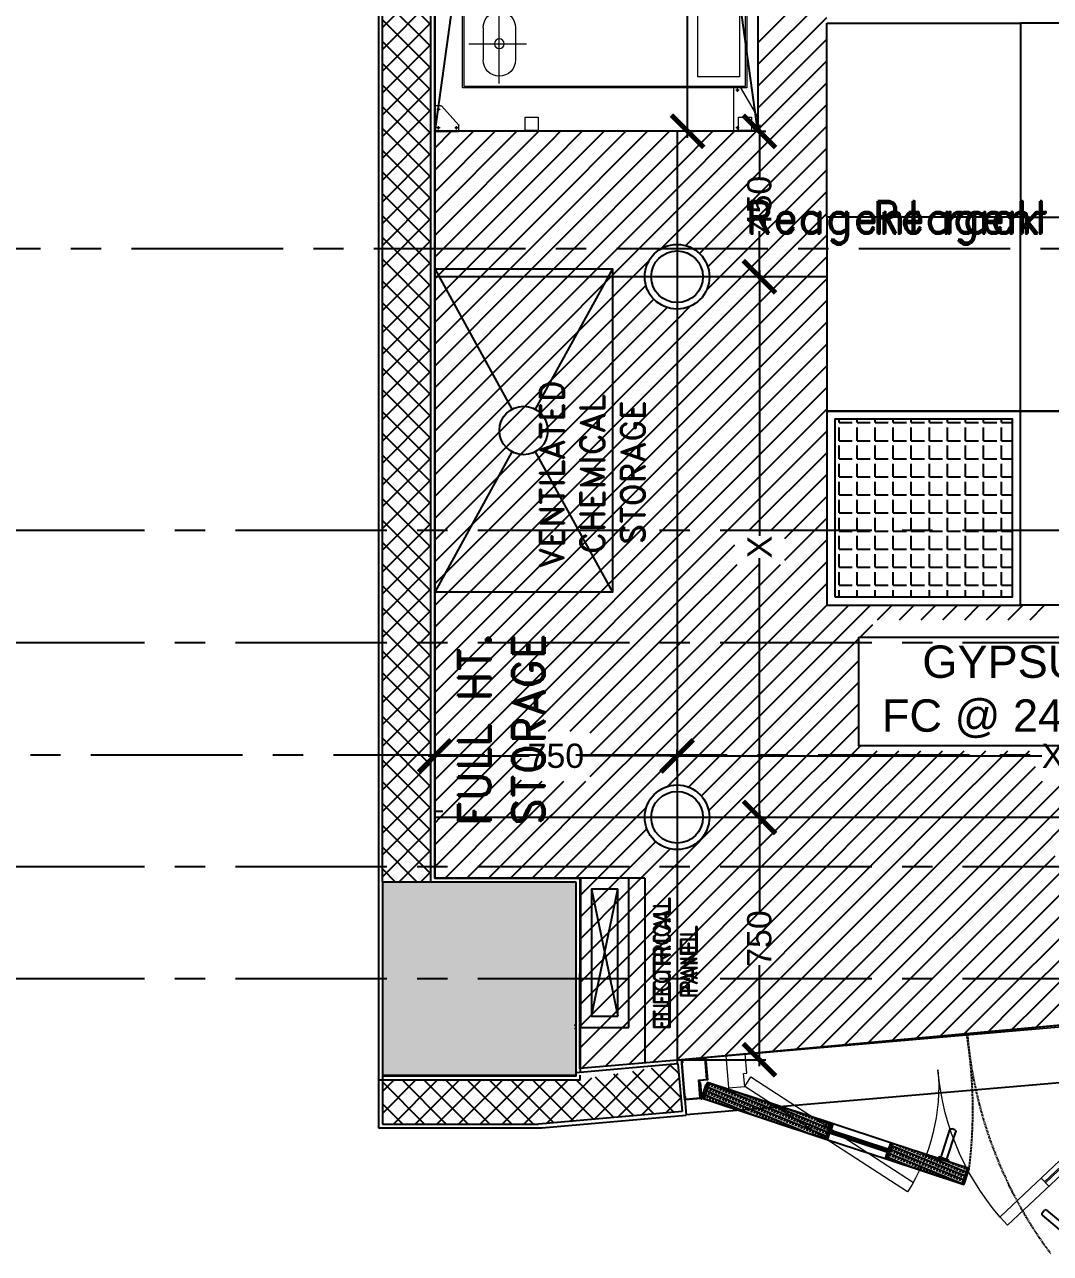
# Model space of a CAD drawing. Header units: millimetres. Extents: x -661525 to 498941, y 282148 to 1359693.
# Drawn here: x -349733 to -346559, y 441182 to 444983 of the extents above; entities that cross this region are included whole.
import ezdxf

# ---------------------------------------------------------------- set-up
doc = ezdxf.new("R2010")
doc.units = ezdxf.units.MM
doc.header["$LTSCALE"] = 2.5
doc.header["$PDMODE"] = 35
doc.header["$PDSIZE"] = 15
for name, pattern in [('CENTER', [2, 1.25, -0.25, 0.25, -0.25]), ('DASHED', [0.75, 0.5, -0.25]), ('HIDDEN', [0.375, 0.25, -0.125])]:
    doc.linetypes.add(name, pattern=pattern)
doc.layers.get('0').update_dxf_attribs({"linetype": 'CONTINUOUS'})
doc.layers.get('DEFPOINTS').update_dxf_attribs({"linetype": 'CONTINUOUS'})
for name, color, linetype in [('00', 5, 'CONTINUOUS'), ('A-ANNO-GRID', 5, 'CENTER'), ('A-ANNO-TEXT', 7, 'CONTINUOUS'), ('A-COLS', 7, 'CONTINUOUS'), ('A-COLS-PATT', 252, 'CONTINUOUS'), ('A-DOOR-JAMB', 8, 'CONTINUOUS'), ('A-ELEV', 8, 'CONTINUOUS'), ('A-ELEV-MEDM', 34, 'CONTINUOUS'), ('A-ELEV-THIN', 8, 'CONTINUOUS'), ('A-WALL-2', 8, 'CONTINUOUS'), ('A-WALL-PATT-150', 8, 'CONTINUOUS'), ('A-WALL-PLAS', 8, 'CONTINUOUS'), ('CEILING', 11, 'CONTINUOUS'), ('E-Panel', 5, 'CONTINUOUS'), ('I-ANNO-PATT-2.5', 5, 'CONTINUOUS'), ('I-FURN', 14, 'CONTINUOUS'), ('I-GLAZ', 9, 'CONTINUOUS')]:
    doc.layers.add(name, color=color, linetype=linetype)
for name, color, linetype, lineweight in [('DIM', 47, 'CONTINUOUS', 18), ('DOORS', 10, 'CONTINUOUS', 9), ('lab furniture', 34, 'CONTINUOUS', 18)]:
    doc.layers.add(name, color=color, linetype=linetype, lineweight=lineweight)
doc.styles.add('ARIAL', font='arial.ttf')
doc.styles.add('COMPLEX', font='complex.shx', dxfattribs={"width": 0.8})
doc.styles.add('ROMAND', font='ROMAND')
doc.dimstyles.new('TICK100', dxfattribs={"dimtxt": 250, "dimasz": 200, "dimexe": 150, "dimexo": 10, "dimgap": 50, "dimtad": 0, "dimdec": 0, "dimrnd": 5, "dimzin": 1, "dimdsep": 46, "dimtxsty": 'COMPLEX', "dimblk1": 'ARCHTICK', "dimblk2": 'ARCHTICK', "dimsah": 1, "dimcen": 0.09375, "dimdle": 150, "dimclrd": 11, "dimclre": 11, "dimclrt": 7, "dimadec": 0, "dimazin": 0, "dimtfac": 1, "dimtdec": 0, "dimtofl": 0, "dimtmove": 0, "dimatfit": 3, "dimldrblk": 'OPEN90', "dimfxl": 1, "dimtolj": 1, "dimtzin": 1, "dimarcsym": 0})

# ---------------------------------------------------------------- blocks, each defined once
blk = doc.blocks.new('LIGHTS')
at = {"layer": 'CEILING', "transparency": 33554687}
h = blk.add_hatch(dxfattribs=at)
h.set_pattern_fill('ANGLE', color=40, scale=8)
h.set_pattern_definition([(0, (-357159.19, 594292.36), (0, 55.88), [40.64, -15.24]), (90, (-357159.19, 594292.36), (-55.88, 3e-15), [40.64, -15.24])])
h.paths.add_polyline_path([(-357709.2, 594292.4), (-357159.2, 594292.4), (-357159.2, 594842.4), (-357709.2, 594842.4)])
at = {"layer": 'CEILING', "color": 40}
for points in [[(-357734.2, 594267.4), (-357134.2, 594267.4), (-357134.2, 594867.4), (-357734.2, 594867.4)], [(-357709.2, 594292.4), (-357159.2, 594292.4), (-357159.2, 594842.4), (-357709.2, 594842.4)]]:
    blk.add_lwpolyline(points, close=True, dxfattribs=at)
blk = doc.blocks.new('_ARCHTICK')
at = {"color": 0, "linetype": 'ByBlock', "const_width": 0.15}
blk.add_lwpolyline([(-0.5, -0.5), (0.5, 0.5)], dxfattribs=at)
blk = doc.blocks.new('*D176')
at = {"layer": 'CEILING', "color": 8, "lineweight": -2, "transparency": 16777216}
for p, q in [((-347681, 451872.9), (-347681, 448364.3)), ((-347713.6, 451852.9), (-347661, 451852.9)), ((-347681, 444632.9), (-347681, 448141.5)), ((-347681, 444652.9), (-347661, 444652.9))]:
    blk.add_line(p, q, dxfattribs=at)
at = {"layer": 'DEFPOINTS', "color": 0, "transparency": 16777216}
for p in [(-347713.6, 451852.9), (-347681, 444652.9), (-347681, 444652.9)]:
    blk.add_point(p, dxfattribs=at)
at = {"layer": 'CEILING', "color": 8, "lineweight": -2, "transparency": 16777216, "xscale": 100, "yscale": 100, "zscale": 100}
for p, rotation in [((-347681, 451852.9), 90), ((-347681, 444652.9), 270)]:
    blk.add_blockref('_ARCHTICK', p, dxfattribs=dict(at, rotation=rotation))
at = {"layer": 'CEILING', "color": 1, "transparency": 16777216, "insert": (-347681, 448252.9), "char_height": 75, "attachment_point": 5, "rotation": 90, "style": 'ARIAL'}
blk.add_mtext('\\A1;7200', dxfattribs=at)
blk = doc.blocks.new('*D185')
at = {"layer": 'CEILING', "color": 8, "lineweight": -2, "transparency": 16777216}
for p, q in [((-347459, 442550.9), (-347459, 442238.2)), ((-347545.6, 442530.9), (-347439, 442530.9)), ((-347459, 441760.9), (-347459, 442073.6)), ((-347713.6, 441780.9), (-347439, 441780.9))]:
    blk.add_line(p, q, dxfattribs=at)
at = {"layer": 'DEFPOINTS', "color": 0, "transparency": 16777216}
for p in [(-347545.6, 442530.9), (-347459, 442530.9), (-347713.6, 441780.9)]:
    blk.add_point(p, dxfattribs=at)
at = {"layer": 'CEILING', "color": 8, "lineweight": -2, "transparency": 16777216, "xscale": 100, "yscale": 100, "zscale": 100}
for p, rotation in [((-347459, 442530.9), 90), ((-347459, 441780.9), 270)]:
    blk.add_blockref('_ARCHTICK', p, dxfattribs=dict(at, rotation=rotation))
at = {"layer": 'CEILING', "color": 1, "transparency": 16777216, "insert": (-347459, 442155.9), "char_height": 75, "attachment_point": 5, "rotation": 90, "style": 'ARIAL'}
blk.add_mtext('\\A1;750', dxfattribs=at)
blk = doc.blocks.new('*D311')
at = {"layer": 'CEILING', "color": 8, "lineweight": -2, "transparency": 16777216}
for p, q in [((-347459, 444222.9), (-347459, 443401.2)), ((-347459, 444202.9), (-347439, 444202.9)), ((-347459, 442510.9), (-347459, 443332.5)), ((-347545.6, 442530.9), (-347439, 442530.9))]:
    blk.add_line(p, q, dxfattribs=at)
at = {"layer": 'DEFPOINTS', "color": 0, "transparency": 16777216}
for p in [(-347459, 444202.9), (-347459, 444202.9), (-347545.6, 442530.9)]:
    blk.add_point(p, dxfattribs=at)
at = {"layer": 'CEILING', "color": 8, "lineweight": -2, "transparency": 16777216, "xscale": 100, "yscale": 100, "zscale": 100}
for p, rotation in [((-347459, 444202.9), 90), ((-347459, 442530.9), 270)]:
    blk.add_blockref('_ARCHTICK', p, dxfattribs=dict(at, rotation=rotation))
at = {"layer": 'CEILING', "color": 1, "transparency": 16777216, "insert": (-347459, 443366.9), "char_height": 75, "attachment_point": 5, "rotation": 90, "style": 'ARIAL'}
blk.add_mtext('\\A1;X', dxfattribs=at)
blk = doc.blocks.new('*D186')
at = {"layer": 'CEILING', "color": 8, "lineweight": -2, "transparency": 16777216}
for p, q in [((-347459, 444672.9), (-347459, 444512)), ((-347463.6, 444652.9), (-347439, 444652.9)), ((-347459, 444182.9), (-347459, 444343.8)), ((-347459, 444202.9), (-347479, 444202.9))]:
    blk.add_line(p, q, dxfattribs=at)
at = {"layer": 'DEFPOINTS', "color": 0, "transparency": 16777216}
for p in [(-347463.6, 444652.9), (-347459, 444652.9), (-347459, 444202.9)]:
    blk.add_point(p, dxfattribs=at)
at = {"layer": 'CEILING', "color": 8, "lineweight": -2, "transparency": 16777216, "xscale": 100, "yscale": 100, "zscale": 100}
for p, rotation in [((-347459, 444652.9), 90), ((-347459, 444202.9), 270)]:
    blk.add_blockref('_ARCHTICK', p, dxfattribs=dict(at, rotation=rotation))
at = {"layer": 'CEILING', "color": 1, "transparency": 16777216, "insert": (-347459, 444427.9), "char_height": 75, "attachment_point": 5, "rotation": 90, "style": 'ARIAL'}
blk.add_mtext('\\A1;450', dxfattribs=at)
blk = doc.blocks.new('*D312')
at = {"layer": 'CEILING', "color": 8, "lineweight": -2, "transparency": 16777216}
for p, q in [((-348463.6, 442673.3), (-348463.6, 442740.7)), ((-347713.6, 442673.3), (-347713.6, 442740.7)), ((-348483.6, 442720.7), (-348171, 442720.7)), ((-347693.6, 442720.7), (-348006.3, 442720.7))]:
    blk.add_line(p, q, dxfattribs=at)
at = {"layer": 'DEFPOINTS', "color": 0, "transparency": 16777216}
for p in [(-347713.6, 442720.7), (-348463.6, 442673.3), (-347713.6, 442673.3)]:
    blk.add_point(p, dxfattribs=at)
at = {"layer": 'CEILING', "color": 8, "lineweight": -2, "transparency": 16777216, "xscale": 100, "yscale": 100, "zscale": 100, "rotation": 180}
blk.add_blockref('_ARCHTICK', (-348463.6, 442720.7), dxfattribs=at)
at = {"layer": 'CEILING', "color": 8, "lineweight": -2, "transparency": 16777216, "xscale": 100, "yscale": 100, "zscale": 100}
blk.add_blockref('_ARCHTICK', (-347713.6, 442720.7), dxfattribs=at)
at = {"layer": 'CEILING', "color": 1, "transparency": 16777216, "insert": (-348088.6, 442720.7), "char_height": 75, "attachment_point": 5, "style": 'ARIAL'}
blk.add_mtext('\\A1;750', dxfattribs=at)
blk = doc.blocks.new('*D313')
at = {"layer": 'CEILING', "color": 8, "lineweight": -2, "transparency": 16777216}
for p, q in [((-347713.6, 442673.3), (-347713.6, 442740.7)), ((-345387.6, 442720.7), (-345387.6, 442740.7)), ((-347733.6, 442720.7), (-346585, 442720.7)), ((-345367.6, 442720.7), (-346516.3, 442720.7))]:
    blk.add_line(p, q, dxfattribs=at)
at = {"layer": 'DEFPOINTS', "color": 0, "transparency": 16777216}
for p in [(-345387.6, 442720.7), (-345387.6, 442720.7), (-347713.6, 442673.3)]:
    blk.add_point(p, dxfattribs=at)
at = {"layer": 'CEILING', "color": 8, "lineweight": -2, "transparency": 16777216, "xscale": 100, "yscale": 100, "zscale": 100, "rotation": 180}
blk.add_blockref('_ARCHTICK', (-347713.6, 442720.7), dxfattribs=at)
at = {"layer": 'CEILING', "color": 8, "lineweight": -2, "transparency": 16777216, "xscale": 100, "yscale": 100, "zscale": 100}
blk.add_blockref('_ARCHTICK', (-345387.6, 442720.7), dxfattribs=at)
at = {"layer": 'CEILING', "color": 1, "transparency": 16777216, "insert": (-346550.6, 442720.7), "char_height": 75, "attachment_point": 5, "style": 'ARIAL'}
blk.add_mtext('\\A1;X', dxfattribs=at)
blk = doc.blocks.new('1800')
at = {"layer": 'lab furniture', "color": 8, "ltscale": 20}
for p, q in [((38363624.5, 110655.2), (38363584.5, 110655.2)), ((38363624.5, 110655.2), (38363584.5, 110655.2)), ((38363584.5, 110615.2), (38363584.5, 110655.2)), ((38363624.5, 110615.2), (38363624.5, 110655.2)), ((38365934.5, 110655.2), (38365974.5, 110655.2)), ((38365934.5, 110615.2), (38365934.5, 110655.2)), ((38365974.5, 110615.2), (38365974.5, 110655.2)), ((38363584.5, 110615.2), (38363624.5, 110615.2)), ((38365974.5, 110615.2), (38365934.5, 110615.2)), ((38363624.5, 109995.2), (38363584.5, 109995.2)), ((38363584.5, 109955.2), (38363584.5, 109995.2)), ((38363624.5, 109955.2), (38363624.5, 109995.2)), ((38365934.5, 109995.2), (38365974.5, 109995.2)), ((38365934.5, 109955.2), (38365934.5, 109995.2)), ((38365974.5, 109955.2), (38365974.5, 109995.2)), ((38363584.5, 109955.2), (38363624.5, 109955.2)), ((38365974.5, 109955.2), (38365934.5, 109955.2))]:
    blk.add_line(p, q, dxfattribs=at)
at = {"layer": 'lab furniture', "color": 8}
for p, q in [((38363586.4, 110663.2), (38363596.5, 110663.2)), ((38363591.5, 110668.3), (38363591.5, 110658.1)), ((38365972.5, 110663.2), (38365962.4, 110663.2)), ((38365967.5, 110668.3), (38365967.5, 110658.1)), ((38363591.5, 110617.3), (38363591.5, 110607.1)), ((38363707.5, 110617.3), (38363707.5, 110607.1)), ((38365967.5, 110617.3), (38365967.5, 110607.1)), ((38363586.4, 110612.2), (38363596.5, 110612.2)), ((38363702.4, 110612.2), (38363712.5, 110612.2)), ((38365972.5, 110612.2), (38365962.4, 110612.2)), ((38363579.5, 110125.2), (38363579.5, 109675.2)), ((38364497, 109765.3), (38364497, 110065.2)), ((38364497, 110065.2), (38365062, 110065.2)), ((38365062, 109765.3), (38365062, 110065.2)), ((38363579.5, 109677.5), (38363579.5, 109748.2)), ((38363591.1, 109747.4), (38363591.1, 109737.2)), ((38365062, 109765.3), (38364497, 109765.3)), ((38365967.9, 109747.4), (38365967.9, 109737.2)), ((38365979.5, 109677.5), (38365979.5, 109748.2)), ((38365979.5, 109677.5), (38365979.5, 109748.2)), ((38363586.1, 109742.3), (38363596.2, 109742.3)), ((38365972.9, 109742.3), (38365962.7, 109742.3)), ((38363657.2, 109675.2), (38363581.7, 109675.2)), ((38363586.1, 109686.8), (38363596.2, 109686.8)), ((38363591.1, 109691.9), (38363591.1, 109681.7)), ((38363642.9, 109686.8), (38363653, 109686.8)), ((38363647.9, 109691.9), (38363647.9, 109681.7)), ((38365901.7, 109675.2), (38365977.2, 109675.2)), ((38365916.1, 109686.8), (38365905.9, 109686.8)), ((38365911, 109691.9), (38365911, 109681.7)), ((38365972.9, 109686.8), (38365962.7, 109686.8)), ((38365967.9, 109691.9), (38365967.9, 109681.7))]:
    blk.add_line(p, q, dxfattribs=at)
at = {"layer": 'lab furniture', "color": 8, "ltscale": 40}
for p, q in [((38363625.4, 110674.7), (38363717.5, 110621.4)), ((38363719.5, 110617.9), (38363719.5, 110604.2)), ((38363715.5, 110600.2), (38363583.5, 110600.2)), ((38363581.7, 109750.4), (38363598.5, 109750.4)), ((38363599.9, 109749.9), (38363658.8, 109695.9)), ((38365959, 109749.9), (38365900.1, 109695.9)), ((38365977.2, 109750.4), (38365960.5, 109750.4)), ((38363659.5, 109694.3), (38363659.5, 109677.5)), ((38365899.5, 109694.3), (38365899.5, 109677.5))]:
    blk.add_line(p, q, dxfattribs=at)
at = {"layer": 'lab furniture', "color": 8, "ltscale": 300}
for p, q in [((38365933.5, 110674.7), (38365841.5, 110621.4)), ((38365844.5, 110641.2), (38363714.5, 110641.2)), ((38363714.5, 110641.2), (38363714.5, 109761.2)), ((38365839.5, 110636.2), (38363719.5, 110636.2)), ((38363719.5, 110636.2), (38363719.5, 109766.2)), ((38365803.9, 110618.7), (38363748.9, 110618.7)), ((38365803.9, 110618.7), (38365803.9, 110488.7)), ((38365839.5, 110636.2), (38365839.5, 109766.2)), ((38365839.5, 110617.9), (38365839.5, 110604.2)), ((38365844.5, 110641.2), (38365844.5, 109761.2)), ((38365851.5, 110617.3), (38365851.5, 110607.1)), ((38365843.5, 110600.2), (38365975.5, 110600.2)), ((38365856.5, 110612.2), (38365846.4, 110612.2)), ((38365803.9, 110488.7), (38363748.9, 110488.7)), ((38363714.5, 109761.2), (38365844.5, 109761.2)), ((38363719.5, 109766.2), (38365839.5, 109766.2))]:
    blk.add_line(p, q, dxfattribs=at)
at = {"layer": 'lab furniture', "color": 8, "ltscale": 85}
for p, q in [((38363748.9, 110618.7), (38363748.9, 110488.7)), ((38363901.2, 109925.2), (38363801.2, 109925.2)), ((38365657.8, 109925.2), (38365757.8, 109925.2)), ((38363901.2, 109825.2), (38363801.2, 109825.2)), ((38365657.8, 109825.2), (38365757.8, 109825.2))]:
    blk.add_line(p, q, dxfattribs=at)
at = {"layer": 'lab furniture', "color": 8, "ltscale": 30}
for p, q in [((38363850.9, 109781.2), (38363851.2, 109959.7)), ((38365708, 109781.2), (38365707.8, 109959.7)), ((38363727.9, 109875.2), (38363974.4, 109875.2)), ((38365831, 109875.2), (38365584.5, 109875.2))]:
    blk.add_line(p, q, dxfattribs=at)
at = {"layer": 'lab furniture', "color": 8}
blk.add_lwpolyline([(38363579.5, 110675.2), (38363579.5, 109675.2), (38365979.5, 109675.2), (38365979.5, 110675.2)], close=True, dxfattribs=at)
at = {"layer": 'lab furniture', "color": 8, "ltscale": 40}
for centre in [(38363591.5, 110663.2), (38365967.5, 110663.2), (38363591.5, 110612.2), (38363707.5, 110612.2), (38365967.5, 110612.2), (38363591.1, 109742.3), (38365967.8, 109742.3), (38363591.1, 109686.8), (38363647.9, 109686.8), (38365911, 109686.8), (38365967.8, 109686.8)]:
    blk.add_circle(centre, 2.5, dxfattribs=at)
at = {"layer": 'lab furniture', "color": 8, "ltscale": 300}
blk.add_circle((38365851.5, 110612.2), 2.5, dxfattribs=at)
at = {"layer": 'lab furniture', "color": 8, "ltscale": 85}
for centre in [(38363851.2, 109875.2), (38365707.8, 109875.2)]:
    blk.add_circle(centre, 15, dxfattribs=at)
at = {"layer": 'lab furniture', "color": 8, "ltscale": 40}
for centre, radius, start, end in [((38363623.4, 110671.2), 4, 59.9314, 90), ((38363715.5, 110617.9), 4, 0, 59.9314), ((38363715.5, 110604.2), 4, 270, 0), ((38365975.5, 110604.2), 4, 270, 0), ((38363581.7, 109748.2), 2.27, 90, 180), ((38363598.5, 109748.2), 2.27, 47.5029, 90), ((38365960.5, 109748.2), 2.27, 90, 132.4971), ((38365977.2, 109748.2), 2.27, 0, 90), ((38365981.7, 109748.2), 2.27, 90, 180), ((38363657.2, 109677.5), 2.27, 270, 0), ((38363657.2, 109694.3), 2.27, 0, 47.5029), ((38365901.7, 109694.3), 2.27, 132.4971, 180), ((38365901.7, 109677.5), 2.27, 180, 270)]:
    blk.add_arc(centre, radius, start, end, dxfattribs=at)
at = {"layer": 'lab furniture', "color": 8}
for centre, start, end in [((38365935.5, 110671.2), 90, 120.0686), ((38363583.5, 110604.2), 180, 270)]:
    blk.add_arc(centre, 4, start, end, dxfattribs=at)
at = {"layer": 'lab furniture', "color": 8, "ltscale": 300}
for centre, start, end in [((38365843.5, 110617.9), 120.0686, 180), ((38365843.5, 110604.2), 180, 270)]:
    blk.add_arc(centre, 4, start, end, dxfattribs=at)
at = {"layer": 'lab furniture', "color": 8, "ltscale": 85}
for centre, start, end in [((38363801.2, 109875.2), 90, 270), ((38363901.2, 109875.2), 270, 90), ((38365657.8, 109875.2), 90, 270), ((38365757.8, 109875.2), 270, 90)]:
    blk.add_arc(centre, 50, start, end, dxfattribs=at)
blk = doc.blocks.new('DOOR HANDLE IN PLAN')
at = {"color": 0, "ltscale": 25}
for p, q in [((62658.6, 114796), (62658.6, 114806)), ((62663.6, 114811), (62758.6, 114811)), ((62752.6, 114817), (62758.6, 114817)), ((62752.6, 114817), (62752.6, 114785)), ((62758.6, 114791), (62663.6, 114791)), ((62752.6, 114785), (62758.6, 114785))]:
    blk.add_line(p, q, dxfattribs=at)
for centre, start, end in [((62663.6, 114806), 90, 180), ((62663.6, 114796), 180, 270)]:
    blk.add_arc(centre, 5, start, end, dxfattribs=at)
blk = doc.blocks.new('door frame')
at = {"layer": 'A-DOOR-JAMB'}
blk.add_lwpolyline([(265482.3, 912565.9), (265492.3, 912565.9), (265492.3, 912563.9), (265484.3, 912563.9), (265484.3, 912517.9), (265539.3, 912517.9), (265539.3, 912492.9), (265605.3, 912492.9), (265605.3, 912563.9), (265597.3, 912563.9), (265597.3, 912565.9), (265607.3, 912565.9), (265607.3, 912490.9), (265537.3, 912490.9), (265537.3, 912515.9), (265482.3, 912515.9), (265482.3, 912565.9)], dxfattribs=at)
at = {"layer": 'DEFPOINTS'}
blk.add_lwpolyline([(265492.3, 912565.9), (265597.3, 912565.9)], dxfattribs=at)
blk = doc.blocks.new('900d')
at = {"layer": 'DOORS', "color": 8, "linetype": 'ByBlock'}
blk.add_line((-899.1, 0), (600.9, 0), dxfattribs=at)
at = {"layer": 'DOORS', "color": 84}
for p, q in [((-849.1, -100), (-827.4, -72.6)), ((-827.4, -72.6), (-201.4, -569.6)), ((529.4, -72.4), (56.4, -440.2)), ((550.9, -100), (529.4, -72.4)), ((-222.6, -597.5), (-849.1, -100)), ((77.2, -468.3), (550.9, -100)), ((-712.4, -208.6), (-690.6, -181.2)), ((-360, -488.4), (-338.2, -461))]:
    blk.add_line(p, q, dxfattribs=at)
at = {"layer": 'DOORS', "color": 4}
for p, q in [((-350.3, -476.3), (-702.7, -196.4)), ((-347.8, -473.1), (-700.3, -193.3))]:
    blk.add_line(p, q, dxfattribs=at)
at = {"layer": 'DOORS', "color": 84}
for points in [[(-839.1, 0), (-899.1, 0), (-899.1, -100), (-849.1, -100), (-849.1, -60), (-839.1, -60)], [(540.9, 0), (600.9, 0), (600.9, -100), (550.9, -100), (550.9, -60), (540.9, -60)]]:
    blk.add_lwpolyline(points, close=True, dxfattribs=at)
for centre, radius, start, end in [((-849.1, -100), 800, 321.5499, 0), ((550.9, -100), 600, 180, 217.8707)]:
    blk.add_arc(centre, radius, start, end, dxfattribs=at)

msp = doc.modelspace()

# ---------------------------------------------------------------- hatches: boundary and pattern name
at = {"layer": 'A-COLS-PATT'}
h = msp.add_hatch(color=254, dxfattribs=at)
h.dxf.hatch_style = 1
h.paths.add_polyline_path([(-348025.6, 442330.7), (-348625.6, 442330.7), (-348625.6, 441730.7), (-348025.6, 441730.7)])
at = {"layer": 'A-WALL-PATT-150'}
h = msp.add_hatch(dxfattribs=at)
h.set_pattern_fill('ANSI37', color=254, scale=15, angle=360, style=0)
h.set_pattern_definition([(45, (2e-09, -328214.335), (-33.6759605, 33.6759605), []), (135, (2e-09, -328214.335), (-33.6759605, -33.6759605), [])])
h.paths.add_polyline_path([(-348625.6, 442330.7), (-348475.6, 442330.7), (-348475.6, 453451.8), (-348625.6, 453451.8)])
h = msp.add_hatch(dxfattribs=at)
h.set_pattern_fill('ANSI37', color=254, scale=15, angle=360, style=0)
h.set_pattern_definition([(45, (137.454, -328202.51), (-33.6759605, 33.6759605), []), (135, (137.454, -328202.51), (-33.6759605, -33.6759605), [])])
h.paths.add_polyline_path([(-344498.6, 442044.7), (-345919.7, 441923), (-345906.9, 441773.6), (-344485.8, 441895.3)])
h.paths.add_polyline_path([(-343306.3, 441995.6), (-343317.9, 442145.1), (-343876.2, 442098), (-343876.2, 442098), (-343863.4, 441948.5)])
h.paths.add_polyline_path([(-343874.3, 442076.3), (-344128.9, 442076.3), (-344498.6, 442044.7), (-344485.8, 441895.2), (-343863.4, 441948.5)])
h.paths.add_polyline_path([(-348013.6, 441718.7), (-348500.2, 441718.7), (-348625.6, 441718.7), (-348625.6, 441581.8), (-348132.2, 441582.6), (-347698.3, 441620), (-347711.2, 441769.5)])
at = {"layer": 'I-ANNO-PATT-2.5', "ltscale": 25}
h = msp.add_hatch(dxfattribs=at)
h.set_pattern_fill('ANSI33', color=254, scale=2.4, angle=292.5177, style=0)
h.set_pattern_definition([(157.5177051, (-145368.589, -2102951.771), (-4.85645333, -11.7347706), []), (157.5177051, (-145372.028, -2102943.475), (-4.85645333, -11.7347706), [6.349999605, -3.174999803])])
h.paths.add_polyline_path([(-347619.8, 441710), (-347614.1, 441708.1), (-347629.7, 441660.6), (-347635.4, 441662.5)], flags=17)
h.paths.add_polyline_path([(-347635.4, 441662.5), (-347253.2, 441536.5), (-347237.5, 441584), (-347619.8, 441710)])
at = {"layer": 'I-ANNO-PATT-2.5', "linetype": 'ByBlock'}
h = msp.add_hatch(dxfattribs=at)
h.set_pattern_fill('SACNCR', color=254, scale=1.2, angle=22.5177, style=0)
h.set_pattern_definition([(247.51770512, (-145363.9732, -2102949.857), (2.2002694873, -0.910584999), []), (247.51770512, (-145365.5286, -2102950.5018), (2.2002694873, -0.910584999), [0, -2.381249852])])
h.paths.add_polyline_path([(-347619.8, 441710), (-347614.1, 441708.1), (-347629.7, 441660.6), (-347635.4, 441662.5)])
h = msp.add_hatch(dxfattribs=at)
h.set_pattern_fill('SACNCR', color=254, scale=1.2, angle=22.5177, style=0)
h.set_pattern_definition([(247.51770512, (-145368.5893, -2102951.771), (2.2002694873, -0.910584999), []), (247.51770512, (-145370.1447, -2102952.416), (2.2002694873, -0.910584999), [0, -2.381249852])])
h.paths.add_polyline_path([(-347252.6, 441538.4), (-347252.6, 441538.4), (-347249.7, 441537.5), (-347250.6, 441534.6), (-347247.8, 441533.7), (-347240.9, 441554.6), (-347246.6, 441556.4)])
h.paths.add_polyline_path([(-347238.2, 441582.1), (-347238.2, 441582.1), (-347235.3, 441581.1), (-347234.4, 441584), (-347231.5, 441583), (-347238.4, 441562.2), (-347244.1, 441564)])
h.paths.add_polyline_path([(-347062.6, 441475.8), (-347062.6, 441475.8), (-347065.5, 441476.7), (-347066.4, 441473.9), (-347069.2, 441474.8), (-347062.4, 441495.7), (-347056.7, 441493.8)])
h.paths.add_polyline_path([(-347048.2, 441519.5), (-347048.2, 441519.5), (-347051.1, 441520.4), (-347050.1, 441523.3), (-347053, 441524.2), (-347059.9, 441503.3), (-347054.2, 441501.4)])
at = {"layer": 'I-ANNO-PATT-2.5', "ltscale": 25}
h = msp.add_hatch(dxfattribs=at)
h.set_pattern_fill('ANSI35', color=254, scale=1.2, angle=247.5177, style=0)
h.set_pattern_definition([(112.51770512, (-145368.589, -2102951.771), (-5.865883474, -2.431852393), []), (112.51770512, (-145366.872, -2102947.622), (-5.865883474, -2.431852393), [7.937499506, -1.587499901, 0, -1.587499901])])
h.paths.add_polyline_path([(-347185, 441536.1), (-347058.1, 441494.3), (-347056.2, 441495.2), (-347054.6, 441500), (-347055.6, 441501.9), (-347242.7, 441563.6), (-347244.6, 441562.6), (-347246.1, 441557.9), (-347245.2, 441556)])
h = msp.add_hatch(dxfattribs=at)
h.set_pattern_fill('ANSI33', color=254, scale=2.4, angle=292.5177, style=0)
h.set_pattern_definition([(157.5177051, (-145368.589, -2102951.773), (-4.85645333, -11.7347706), []), (157.5177051, (-145372.028, -2102943.477), (-4.85645333, -11.7347706), [6.349999605, -3.174999803])])
h.paths.add_polyline_path([(-347047.6, 441521.4), (-347063.2, 441473.9), (-346825.8, 441395.6), (-346810.1, 441443.1), (-347047.6, 441521.4)])
h.paths.add_polyline_path([(-346810.1, 441443.1), (-346815.8, 441445), (-346831.5, 441397.5), (-346825.8, 441395.6)], flags=17)
at = {"layer": 'I-ANNO-PATT-2.5', "linetype": 'ByBlock'}
h = msp.add_hatch(dxfattribs=at)
h.set_pattern_fill('SACNCR', color=254, scale=1.2, angle=22.5177, style=0)
h.set_pattern_definition([(247.51770512, (-145368.5887, -2102951.7726), (2.2002694873, -0.910584999), []), (247.51770512, (-145370.1441, -2102952.4174), (2.2002694873, -0.910584999), [0, -2.381249852])])
h.paths.add_polyline_path([(-346810.1, 441443.1), (-346815.8, 441445), (-346831.5, 441397.5), (-346825.8, 441395.6)])

# ---------------------------------------------------------------- linework, layer by layer
at = {"layer": '00', "color": 254, "linetype": 'HIDDEN', "ltscale": 5}
for centre, radius, start, end in [((-348261.8, 441626.1), 1463.2, 352.8339, 9.1093), ((-345499.4, 441971.1), 1320.8, 184.9159, 216.6957)]:
    msp.add_arc(centre, radius, start, end, dxfattribs=at)
at = {"layer": 'A-ANNO-GRID', "color": 252, "ltscale": 150}
for p, q in [((-398151.6, 444289.9), (-318611.4, 444289.9)), ((-318611.4, 443417.8), (-398578.1, 443417.8)), ((-318611.4, 443071), (-398800.6, 443071)), ((-318611.4, 442377.5), (-399510, 442377.5)), ((-318611.4, 442030.7), (-352350.5, 442030.7))]:
    msp.add_line(p, q, dxfattribs=at)
msp.add_lwpolyline([(-401872.6, 443528.5), (-399197.4, 443528.5), (-399027.2, 442724.3), (-318611.4, 442724.3)], dxfattribs=at)
at = {"layer": 'A-COLS', "color": 254}
msp.add_lwpolyline([(-348025.6, 442330.7), (-348625.6, 442330.7), (-348625.6, 441730.7), (-348025.6, 441730.7)], close=True, dxfattribs=at)
at = {"layer": 'A-ELEV', "color": 254}
for points in [[(-347047.3, 441522.3), (-347237.2, 441584.9)], [(-347253.5, 441535.5), (-347063.5, 441472.9)]]:
    msp.add_lwpolyline(points, dxfattribs=at)
at = {"layer": 'A-ELEV-MEDM', "color": 254}
for points in [[(-347635.4, 441662.5), (-347253.2, 441536.5), (-347237.5, 441584), (-347619.8, 441710), (-347635.4, 441662.5)], [(-347619.8, 441710), (-347614.1, 441708.1), (-347629.7, 441660.6), (-347635.4, 441662.5), (-347619.8, 441710)], [(-347237.5, 441584), (-347237.2, 441584.9), (-347619.5, 441710.9), (-347619.8, 441710)], [(-347635.4, 441662.5), (-347635.8, 441661.6), (-347253.5, 441535.5), (-347253.2, 441536.5)], [(-347252.6, 441538.4), (-347252.6, 441538.4), (-347249.7, 441537.5), (-347250.6, 441534.6), (-347247.8, 441533.7), (-347240.9, 441554.6), (-347246.6, 441556.4), (-347252.6, 441538.4)], [(-347238.2, 441582.1), (-347238.2, 441582.1), (-347235.3, 441581.1), (-347234.4, 441584), (-347231.5, 441583), (-347238.4, 441562.2), (-347244.1, 441564), (-347238.2, 441582.1)], [(-347048.2, 441519.5), (-347048.2, 441519.5), (-347051.1, 441520.4), (-347050.1, 441523.3), (-347053, 441524.2), (-347059.9, 441503.3), (-347054.2, 441501.4), (-347048.2, 441519.5)], [(-346810.1, 441443.1), (-346809.8, 441444), (-347047.3, 441522.3), (-347047.6, 441521.4)], [(-347062.6, 441475.8), (-347062.6, 441475.8), (-347065.5, 441476.7), (-347066.4, 441473.9), (-347069.2, 441474.8), (-347062.4, 441495.7), (-347056.7, 441493.8), (-347062.6, 441475.8)], [(-347063.2, 441473.9), (-347063.5, 441472.9), (-346826.1, 441394.7), (-346825.8, 441395.6)], [(-346810.1, 441443.1), (-346815.8, 441445), (-346831.5, 441397.5), (-346825.8, 441395.6), (-346810.1, 441443.1)]]:
    msp.add_lwpolyline(points, dxfattribs=at)
msp.add_lwpolyline([(-347047.6, 441521.4), (-347063.2, 441473.9), (-346825.8, 441395.6), (-346810.1, 441443.1), (-347047.6, 441521.4)], close=True, dxfattribs=at)
at = {"layer": 'A-ELEV-THIN', "color": 254}
for p, q in [((-347641.3, 441710.6), (-347643.8, 441710.4)), ((-347637.3, 441663.2), (-347641.3, 441710.6)), ((-347624.3, 441704.4), (-347637.8, 441663.2)), ((-347634.7, 441664.7), (-347621.9, 441703.6)), ((-347621.9, 441703.6), (-347624.3, 441704.4)), ((-347636, 441660.9), (-347637.5, 441659.7))]:
    msp.add_line(p, q, dxfattribs=at)
msp.add_arc((-347637.6, 441661.7), 2, 184.9135, 274.9159, dxfattribs=at)
at = {"layer": 'A-WALL-2', "color": 254}
for p, q in [((-348625.6, 442330.7), (-348625.6, 453451.8)), ((-348475.6, 442330.7), (-348475.6, 453451.8)), ((-347711.2, 441768.6), (-348026.4, 441740.5)), ((-347711.2, 441768.6), (-347698.3, 441620.9)), ((-348025.6, 441731.8), (-348625.6, 441731.8)), ((-348625.6, 441731.8), (-348625.6, 441581.8)), ((-347698.3, 441620.9), (-348142.1, 441581.8)), ((-348625.6, 441581.8), (-348142.1, 441581.8))]:
    msp.add_line(p, q, dxfattribs=at)
at = {"layer": 'A-WALL-PLAS', "color": 254}
for p, q in [((-348637.6, 453440.8), (-348637.6, 442296.7)), ((-348031, 441887.8), (-348025.6, 441888.4)), ((-348029.9, 441877.9), (-348025.6, 441878.3)), ((-348637.6, 441764.8), (-348637.6, 441569.8)), ((-347700.1, 441781), (-347685.4, 441609.7)), ((-348132.6, 441569.8), (-347685.4, 441609.9)), ((-348637.6, 441569.8), (-348132.6, 441569.8))]:
    msp.add_line(p, q, dxfattribs=at)
for points in [[(-348463.6, 453439.8), (-348463.6, 442342.7), (-348013.6, 442342.7), (-348013.6, 441743.7)], [(-347700.1, 441781), (-348014.5, 441753.6), (-348013.6, 442342.7), (-348463.6, 442342.7), (-348463.6, 453439.8)], [(-348013.6, 441755), (-348013.6, 442317.7)], [(-348637.6, 442296.7), (-348637.6, 441718.7), (-348013.6, 441718.7), (-348013.6, 441733)]]:
    msp.add_lwpolyline(points, dxfattribs=at)
at = {"layer": 'CEILING', "color": 8}
for p, q in [((-348082.3, 447398.4), (-348463.6, 444652.9)), ((-347463.6, 444652.9), (-347845, 447398.4))]:
    msp.add_line(p, q, dxfattribs=at)
at = {"layer": 'CEILING', "color": 254, "transparency": 33554607}
for p, q in [((-347463.6, 444926.9), (-347250.6, 445139.9)), ((-347463.6, 444859.6), (-347250.6, 445072.6)), ((-347463.6, 444792.2), (-347250.6, 445005.2)), ((-347463.6, 444724.9), (-347250.6, 444937.9)), ((-347463.6, 444657.5), (-347250.6, 444870.5)), ((-347713.6, 444340.2), (-347250.6, 444803.2)), ((-347687.1, 444299.3), (-347250.6, 444735.8)), ((-348463.6, 444600.4), (-348411.2, 444652.9)), ((-348463.6, 444533.1), (-348343.8, 444652.9)), ((-348463.6, 444465.7), (-348276.5, 444652.9)), ((-348463.6, 444398.4), (-348209.1, 444652.9)), ((-348463.6, 444331), (-348141.8, 444652.9)), ((-348100.6, 444626.7), (-348074.4, 444652.9)), ((-348100.6, 444559.3), (-348007.1, 444652.9)), ((-348100.6, 444492), (-347939.7, 444652.9)), ((-348100.6, 444424.6), (-347872.4, 444652.9)), ((-348100.6, 444357.3), (-347805, 444652.9)), ((-348100.6, 444289.9), (-347737.6, 444652.9)), ((-347713.6, 444609.6), (-347670.3, 444652.9)), ((-347713.6, 444542.2), (-347602.9, 444652.9)), ((-347713.6, 444474.9), (-347535.6, 444652.9)), ((-347713.6, 444407.5), (-347468.2, 444652.9)), ((-347644.2, 444274.9), (-347250.6, 444668.5)), ((-348463.6, 444263.7), (-348100.6, 444626.7)), ((-348100.6, 444222.6), (-347713.6, 444609.6)), ((-347618.4, 444233.4), (-347250.6, 444601.1)), ((-348457.1, 444202.9), (-348100.6, 444559.3)), ((-348052.9, 444202.9), (-347713.6, 444542.2)), ((-347581.5, 444202.9), (-347250.6, 444533.8)), ((-348389.7, 444202.9), (-348100.6, 444492)), ((-347985.6, 444202.9), (-347713.6, 444474.9)), ((-347514.1, 444202.9), (-347250.6, 444466.4)), ((-348322.4, 444202.9), (-348100.6, 444424.6)), ((-347918.2, 444202.9), (-347713.6, 444407.5)), ((-347446.8, 444202.9), (-347250.6, 444399)), ((-348255, 444202.9), (-348100.6, 444357.3)), ((-347765.2, 444288.6), (-347713.6, 444340.2)), ((-347379.4, 444202.9), (-347250.6, 444331.7)), ((-348187.6, 444202.9), (-348100.6, 444289.9)), ((-347850.9, 444202.9), (-347799.3, 444254.5)), ((-347312.1, 444202.9), (-347250.6, 444264.3)), ((-348120.3, 444202.9), (-348100.6, 444222.6)), ((-348463.6, 444196.3), (-348457.1, 444202.9)), ((-348463.6, 444129), (-348389.7, 444202.9)), ((-348463.6, 444061.6), (-348322.4, 444202.9)), ((-348463.6, 443994.3), (-348255, 444202.9)), ((-348463.6, 443926.9), (-348187.6, 444202.9)), ((-348463.6, 443859.6), (-348120.3, 444202.9)), ((-348100.6, 444155.2), (-348052.9, 444202.9)), ((-348100.6, 444087.9), (-347985.6, 444202.9)), ((-348100.6, 444020.5), (-347918.2, 444202.9)), ((-348100.6, 443953.2), (-347850.9, 444202.9)), ((-347713.6, 444003.4), (-347514.1, 444202.9)), ((-347713.6, 443936), (-347446.8, 444202.9)), ((-347713.6, 443868.7), (-347379.4, 444202.9)), ((-347713.6, 443801.3), (-347312.1, 444202.9)), ((-347713.6, 443734), (-347250.6, 444197)), ((-347622.4, 444162), (-347581.5, 444202.9)), ((-348463.6, 443792.2), (-348100.6, 444155.2)), ((-348100.6, 443885.8), (-347810.1, 444176.4)), ((-348100.6, 443818.5), (-347785.6, 444133.5)), ((-348100.6, 443751.1), (-347744.1, 444107.7)), ((-347713.6, 443666.6), (-347250.6, 444129.6)), ((-347713.6, 444070.8), (-347672.7, 444111.7)), ((-348463.6, 443724.9), (-348100.6, 444087.9)), ((-348100.6, 443683.8), (-347713.6, 444070.8)), ((-347713.6, 443599.3), (-347250.6, 444062.3)), ((-348463.6, 443657.5), (-348100.6, 444020.5)), ((-348100.6, 443616.4), (-347713.6, 444003.4)), ((-347713.6, 443531.9), (-347250.6, 443994.9)), ((-348463.6, 443590.2), (-348100.6, 443953.2)), ((-348100.6, 443549), (-347713.6, 443936)), ((-347713.6, 443464.6), (-347250.6, 443927.6)), ((-348463.6, 443522.8), (-348100.6, 443885.8)), ((-348100.6, 443481.7), (-347713.6, 443868.7)), ((-347713.6, 443397.2), (-347250.6, 443860.2)), ((-348463.6, 443455.5), (-348100.6, 443818.5)), ((-348100.6, 443414.3), (-347713.6, 443801.3)), ((-347713.6, 443329.9), (-347250.6, 443792.9)), ((-348463.6, 443388.1), (-348100.6, 443751.1)), ((-348100.6, 443347), (-347713.6, 443734)), ((-347713.6, 443262.5), (-347250.6, 443725.5)), ((-348463.6, 443320.8), (-348100.6, 443683.8)), ((-348100.6, 443279.6), (-347713.6, 443666.6)), ((-347488.1, 443420.7), (-347250.6, 443658.2)), ((-348463.6, 443253.4), (-348100.6, 443616.4)), ((-348100.6, 443212.3), (-347713.6, 443599.3)), ((-347420.8, 443420.7), (-347250.6, 443590.8)), ((-348463.6, 443186), (-348100.6, 443549)), ((-348100.6, 443144.9), (-347713.6, 443531.9)), ((-347380.6, 443393.5), (-347250.6, 443523.5)), ((-348463.6, 443118.7), (-348100.6, 443481.7)), ((-348100.6, 443077.6), (-347713.6, 443464.6)), ((-347380.6, 443326.2), (-347250.6, 443456.1)), ((-348463.6, 443051.3), (-348100.6, 443414.3)), ((-348100.6, 443010.2), (-347713.6, 443397.2)), ((-347713.6, 442925.8), (-347250.6, 443388.8)), ((-348463.6, 442984), (-348100.6, 443347)), ((-347713.6, 443195.2), (-347535.1, 443373.7)), ((-348100.6, 442942.9), (-347713.6, 443329.9)), ((-347713.6, 442858.4), (-347250.6, 443321.4)), ((-347713.6, 443127.8), (-347528.2, 443313.3)), ((-347713.6, 443060.5), (-347460.8, 443313.3)), ((-347713.6, 442993.1), (-347393.5, 443313.3)), ((-348463.6, 442916.6), (-348100.6, 443279.6)), ((-348100.6, 442875.5), (-347713.6, 443262.5)), ((-347713.6, 442791.1), (-347250.6, 443254.1)), ((-348463.6, 442849.3), (-348100.6, 443212.3)), ((-348100.6, 442808.2), (-347713.6, 443195.2)), ((-347713.6, 442723.7), (-347250, 443187.3)), ((-347713.6, 442656.4), (-347182.7, 443187.3)), ((-347678.3, 442624.4), (-347115.3, 443187.3)), ((-347093.2, 443142.1), (-347048, 443187.3)), ((-347025.8, 443142.1), (-346980.6, 443187.3)), ((-346958.5, 443142.1), (-346913.3, 443187.3)), ((-346891.1, 443142.1), (-346845.9, 443187.3)), ((-346823.8, 443142.1), (-346778.6, 443187.3)), ((-346756.4, 443142.1), (-346711.2, 443187.3)), ((-346689.1, 443142.1), (-346643.9, 443187.3)), ((-346621.7, 443142.1), (-346576.5, 443187.3)), ((-348463.6, 442781.9), (-348100.6, 443144.9)), ((-348044, 442797.4), (-347713.6, 443127.8)), ((-347146.9, 443088.4), (-347108.4, 443126.9)), ((-348463.6, 442714.6), (-348100.6, 443077.6)), ((-347638.5, 442596.8), (-347151.7, 443083.6)), ((-347982.5, 442791.7), (-347713.6, 443060.5)), ((-348463.6, 442647.2), (-348100.6, 443010.2)), ((-347615.9, 442552), (-347151.7, 443016.2)), ((-347982.5, 442724.3), (-347713.6, 442993.1)), ((-348463.6, 442579.9), (-348100.6, 442942.9)), ((-347982.5, 442657), (-347713.6, 442925.8)), ((-347569.7, 442530.9), (-347151.7, 442948.9)), ((-348178.7, 442797.4), (-348100.6, 442875.5)), ((-348041.2, 442530.9), (-347713.6, 442858.4)), ((-347502.4, 442530.9), (-347151.7, 442881.5)), ((-347435, 442530.9), (-347151.7, 442814.2)), ((-348445.3, 442530.9), (-348194.8, 442781.4)), ((-348111.4, 442797.4), (-348100.6, 442808.2)), ((-347973.8, 442530.9), (-347713.6, 442791.1)), ((-347367.7, 442530.9), (-347146.6, 442751.9)), ((-347300.3, 442530.9), (-347094.7, 442736.5)), ((-347233, 442530.9), (-347027.3, 442736.5)), ((-347165.6, 442530.9), (-346960, 442736.5)), ((-347098.3, 442530.9), (-346892.6, 442736.5)), ((-347030.9, 442530.9), (-346825.3, 442736.5)), ((-346963.6, 442530.9), (-346757.9, 442736.5)), ((-346896.2, 442530.9), (-346690.6, 442736.5)), ((-346828.9, 442530.9), (-346623.2, 442736.5)), ((-346559.5, 442530.9), (-346353.8, 442736.5)), ((-348378, 442530.9), (-348194.8, 442714)), ((-347906.5, 442530.9), (-347713.6, 442723.7)), ((-346761.5, 442530.9), (-346604.2, 442688.1)), ((-348310.6, 442530.9), (-348194.8, 442646.7)), ((-348243.3, 442530.9), (-348131.2, 442642.9)), ((-348100.6, 442606.1), (-348063.9, 442642.9)), ((-348100.6, 442538.8), (-347996.5, 442642.9)), ((-347743.8, 442626.2), (-347713.6, 442656.4)), ((-346694.2, 442530.9), (-346582.8, 442642.3)), ((-346626.8, 442530.9), (-346515.4, 442642.3)), ((-348175.9, 442530.9), (-348100.6, 442606.1)), ((-347839.1, 442530.9), (-347809, 442561)), ((-348463.6, 442512.5), (-348445.3, 442530.9)), ((-348463.6, 442445.2), (-348378, 442530.9)), ((-348463.6, 442377.8), (-348310.6, 442530.9)), ((-348430.4, 442343.7), (-348243.3, 442530.9)), ((-348363, 442343.7), (-348175.9, 442530.9)), ((-348295.7, 442343.7), (-348108.5, 442530.9)), ((-348108.5, 442530.9), (-348100.6, 442538.8)), ((-348100.6, 442471.4), (-348041.2, 442530.9)), ((-348100.6, 442404.1), (-347973.8, 442530.9)), ((-348093.6, 442343.7), (-347906.5, 442530.9)), ((-348026.3, 442343.7), (-347839.1, 442530.9)), ((-347713.6, 442387), (-347569.7, 442530.9)), ((-347713.6, 442319.6), (-347502.4, 442530.9)), ((-347649.7, 442316.2), (-347435, 442530.9)), ((-347576, 442322.6), (-347367.7, 442530.9)), ((-347502.2, 442329), (-347300.3, 442530.9)), ((-347428.5, 442335.4), (-347233, 442530.9)), ((-347354.7, 442341.8), (-347165.6, 442530.9)), ((-347281, 442348.2), (-347098.3, 442530.9)), ((-347207.2, 442354.6), (-347030.9, 442530.9)), ((-347133.5, 442360.9), (-346963.6, 442530.9)), ((-347059.7, 442367.3), (-346896.2, 442530.9)), ((-346986, 442373.7), (-346828.9, 442530.9)), ((-346912.2, 442380.1), (-346761.5, 442530.9)), ((-346838.5, 442386.5), (-346694.2, 442530.9)), ((-346764.8, 442392.9), (-346626.8, 442530.9)), ((-346691, 442399.3), (-346559.5, 442530.9)), ((-346617.3, 442405.7), (-346492.1, 442530.9)), ((-348228.3, 442343.7), (-348100.6, 442471.4)), ((-348013.6, 442289), (-347807.2, 442495.5)), ((-347944.7, 442290.6), (-347779.6, 442455.7)), ((-347870.9, 442297), (-347734.8, 442433.1)), ((-346816.8, 441936.7), (-346322.3, 442431.3)), ((-346743.1, 441943.1), (-346248.5, 442437.7)), ((-346669.4, 441949.5), (-346174.8, 442444.1)), ((-346595.6, 441955.9), (-346101.1, 442450.5)), ((-348161, 442343.7), (-348100.6, 442404.1)), ((-347259.3, 441898.4), (-346764.8, 442392.9)), ((-347185.6, 441904.7), (-346691, 442399.3)), ((-347111.8, 441911.1), (-346617.3, 442405.7)), ((-347038.1, 441917.5), (-346543.5, 442412.1)), ((-346964.3, 441923.9), (-346469.8, 442418.5)), ((-346890.6, 441930.3), (-346396, 442424.9)), ((-347797.2, 442303.4), (-347713.6, 442387)), ((-347701.8, 441860), (-347207.2, 442354.6)), ((-347628, 441866.4), (-347133.5, 442360.9)), ((-347554.3, 441872.8), (-347059.7, 442367.3)), ((-347480.6, 441879.2), (-346986, 442373.7)), ((-347406.8, 441885.6), (-346912.2, 442380.1)), ((-347333.1, 441892), (-346838.5, 442386.5)), ((-347723.4, 442309.8), (-347713.6, 442319.6)), ((-347713.6, 441915.5), (-347281, 442348.2)), ((-347713.6, 441982.8), (-347354.7, 442341.8)), ((-347713.6, 442050.2), (-347428.5, 442335.4)), ((-347713.6, 442117.5), (-347502.2, 442329)), ((-347713.6, 442184.9), (-347576, 442322.6)), ((-347713.6, 442252.3), (-347649.7, 442316.2)), ((-348013.6, 442019.6), (-347723.4, 442309.8)), ((-348013.6, 442087), (-347797.2, 442303.4)), ((-348013.6, 442154.3), (-347870.9, 442297)), ((-348013.6, 442221.7), (-347944.7, 442290.6)), ((-348013.6, 441952.3), (-347713.6, 442252.3)), ((-348013.6, 441884.9), (-347713.6, 442184.9)), ((-347996.8, 441834.4), (-347713.6, 442117.5)), ((-347923, 441840.8), (-347713.6, 442050.2)), ((-347849.3, 441847.2), (-347713.6, 441982.8)), ((-346898.7, 441854.9), (-346816.8, 441936.7)), ((-346824.6, 441861.6), (-346743.1, 441943.1)), ((-346750.5, 441868.3), (-346669.4, 441949.5)), ((-346676.4, 441875.1), (-346595.6, 441955.9)), ((-346602.3, 441881.8), (-346521.9, 441962.3)), ((-347775.5, 441853.6), (-347713.6, 441915.5)), ((-347343.2, 441814.5), (-347259.3, 441898.4)), ((-347269.1, 441821.2), (-347185.6, 441904.7)), ((-347195, 441827.9), (-347111.8, 441911.1)), ((-347120.9, 441834.7), (-347038.1, 441917.5)), ((-347046.8, 441841.4), (-346964.3, 441923.9)), ((-346972.8, 441848.1), (-346890.6, 441930.3)), ((-347713.6, 441780.9), (-347628, 441866.4)), ((-347713.6, 441848.1), (-347701.8, 441860)), ((-347639.5, 441787.6), (-347554.3, 441872.8)), ((-347565.4, 441794.3), (-347480.6, 441879.2)), ((-347491.4, 441801), (-347406.8, 441885.6)), ((-347417.3, 441807.8), (-347333.1, 441892)), ((-348013.6, 441817.5), (-347996.8, 441834.4)), ((-348008.7, 441755.1), (-347923, 441840.8)), ((-347934.9, 441761.5), (-347849.3, 441847.2)), ((-347861.2, 441768), (-347775.5, 441853.6)), ((-347787.4, 441774.4), (-347713.6, 441848.1))]:
    msp.add_line(p, q, dxfattribs=at)
at = {"layer": 'CEILING', "color": 8, "linetype": 'DASHED'}
for p, q in [((-347713.6, 444652.9), (-347713.6, 441768.3)), ((-347250.6, 444202.9), (-348463.6, 444202.9)), ((-348463.6, 442530.9), (-344637.6, 442530.9))]:
    msp.add_line(p, q, dxfattribs=at)
at = {"layer": 'CEILING'}
for p, q in [((-347700.1, 441782.1), (-345931.4, 441942.8)), ((-345915.9, 441762.4), (-347685.4, 441610.7))]:
    msp.add_line(p, q, dxfattribs=at)
for points in [[(-347463.6, 444652.9), (-348463.6, 444652.9), (-348463.6, 451852.9), (-347463.6, 451852.9)], [(-347250.6, 444987.3), (-346650.6, 444987.3), (-346650.6, 444387.3), (-347250.6, 444387.3)], [(-346050.6, 444987.3), (-346650.6, 444987.3), (-346650.6, 444387.3), (-346050.6, 444387.3)], [(-347250.6, 443787.3), (-346650.6, 443787.3), (-346650.6, 444387.3), (-347250.6, 444387.3)], [(-346050.6, 443787.3), (-346650.6, 443787.3), (-346650.6, 444387.3), (-346050.6, 444387.3)], [(-347250.6, 443187.3), (-346650.6, 443187.3), (-346650.6, 443787.3), (-347250.6, 443787.3)], [(-346050.6, 443187.3), (-346650.6, 443187.3), (-346650.6, 443787.3), (-346050.6, 443787.3)]]:
    msp.add_lwpolyline(points, close=True, dxfattribs=at)
at = {"layer": 'CEILING', "color": 1}
msp.add_lwpolyline([(-347151.7, 443088.4), (-345587.5, 443088.4), (-345587.5, 442751.9), (-347151.7, 442751.9)], close=True, dxfattribs=at)
at = {"layer": 'CEILING', "color": 40}
for centre, radius in [((-347713.6, 444202.9), 100), ((-347713.6, 444202.9), 80), ((-347713.6, 442530.9), 100), ((-347713.6, 442530.9), 80)]:
    msp.add_circle(centre, radius, dxfattribs=at)
at = {"layer": 'DIM', "color": 254}
msp.add_line((-347700.1, 441781), (-345931.4, 441941.8), dxfattribs=at)
at = {"layer": 'DOORS', "color": 254, "linetype": 'ByBlock'}
msp.add_line((-346008, 441925.5), (-347628, 441786.2), dxfattribs=at)
at = {"layer": 'E-Panel', "color": 254}
for points in [[(-347862.6, 441880.7), (-347862.6, 442342.7), (-348012.6, 442342.7), (-348012.6, 441880.7)], [(-347897, 441915.2), (-347897, 442308.3), (-347978.2, 442308.3), (-347978.2, 441915.2)]]:
    msp.add_lwpolyline(points, close=True, dxfattribs=at)
msp.add_lwpolyline([(-347978.2, 441915.2), (-347897, 442308.3), (-347978.2, 442308.3), (-347897, 441915.2)], dxfattribs=at)
at = {"layer": 'I-FURN', "color": 254}
for p, q in [((-348463.6, 444227.5), (-348224.8, 443793.3)), ((-347913.6, 444227.5), (-348152.5, 443793.3)), ((-348224.8, 443661.8), (-348463.6, 443227.5)), ((-348152.5, 443661.8), (-347913.6, 443227.5)), ((-348463.6, 442549.5), (-348438.6, 442549.5)), ((-347813.5, 442342.7), (-348013.6, 442342.7)), ((-347813.5, 442342.7), (-347813.5, 441771.1))]:
    msp.add_line(p, q, dxfattribs=at)
msp.add_lwpolyline([(-348463.6, 443227.5), (-348463.6, 444227.5), (-347913.6, 444227.5), (-347913.6, 443227.5)], close=True, dxfattribs=at)
msp.add_circle((-348188.6, 443727.5), 75, dxfattribs=at)
at = {"layer": 'I-GLAZ', "color": 254, "ltscale": 25}
msp.add_lwpolyline([(-347185, 441536.1), (-347058.1, 441494.3), (-347056.2, 441495.2), (-347054.6, 441500), (-347055.6, 441501.9), (-347242.7, 441563.6), (-347244.6, 441562.6), (-347246.1, 441557.9), (-347245.2, 441556), (-347185, 441536.1)], dxfattribs=at)

# ---------------------------------------------------------------- block references
at = {"layer": 'A-DOOR-JAMB', "color": 254, "rotation": 94.91592667007775}
msp.add_blockref('door frame', (584269.8, 255352.8), dxfattribs=at)
at = {"layer": 'A-ELEV', "color": 254, "extrusion": (0, 0, -1), "zscale": -1, "rotation": 288.2445088431369}
msp.add_blockref('DOOR HANDLE IN PLAN', (218212.7, 465133.2), dxfattribs=at)
at = {"layer": 'A-ELEV', "color": 254, "rotation": 320.2385635081555}
msp.add_blockref('DOOR HANDLE IN PLAN', (-468173.4, 393137.9), dxfattribs=at)
at = {"layer": 'CEILING'}
msp.add_blockref('LIGHTS', (10483.5, -151080), dxfattribs=at)
at = {"layer": 'DOORS', "xscale": -1, "rotation": 4.915926670095745}
msp.add_blockref('900d', (-346964, 441845.1), dxfattribs=at)
at = {"layer": 'lab furniture', "color": 254, "xscale": -1, "rotation": 269.9999999999999}
msp.add_blockref('1800', (-458138.9, -37918927.6), dxfattribs=at)

# ---------------------------------------------------------------- texts
at = {"layer": 'A-ANNO-TEXT', "color": 254, "style": 'ROMAND'}
for s, height, rotation, p in [('Reagent rack', 100, 360, (-347109.2, 444336.6, -4.9)), ('VENTILATED', 75, 90, (-348063.1, 443301.1)), ('CHEMICAL', 75, 90, (-347938.1, 443345.7)), ('STORAGE', 75, 90, (-347813.1, 443374.3)), ('ELECTRICAL', 50, 90, (-347736.4, 441872)), ('ELECTRICAL', 50, 90, (-347735.3, 441872)), ('PANEL', 50, 90, (-347653, 441969.6)), ('PANEL', 50, 90, (-347652, 441969.6))]:
    msp.add_text(s, height=height, rotation=rotation, dxfattribs=at).set_placement(p)
at = {"layer": 'A-ANNO-TEXT', "color": 0, "ltscale": 0.5, "insert": (-346585.4, 444369.9, -4.9), "char_height": 100, "width": 2.728484105318785e-12, "attachment_point": 6, "style": 'ROMAND'}
msp.add_mtext('\\A1;\\pxqc;{\\C6;Reagent rack}', dxfattribs=at)
at = {"layer": 'A-ANNO-TEXT', "color": 0, "ltscale": 0.5, "attachment_point": 6, "rotation": 90, "style": 'ROMAND'}
for s, insert, char_height, width in [('\\A1;\\pxqc;{\\C6;FULL HT. \\PSTORAGE}', (-348257.2, 444114.6), 100, 2623.643), ('\\A1;\\pxqc;{\\C6;ELECTRICAL \\PPANEL}', (-347719.7, 442543.6), 50, 907.478), ('\\A1;\\pxqc;{\\C6;ELECTRICAL \\PPANEL}', (-347718.7, 442543.6), 50, 907.478)]:
    msp.add_mtext(s, dxfattribs=dict(at, insert=insert, char_height=char_height, width=width))
at = {"layer": 'CEILING', "color": 0, "ltscale": 0.5, "insert": (-345041.5, 442918.9), "char_height": 100, "width": 2623.643, "attachment_point": 6, "style": 'ROMAND'}
msp.add_mtext('\\A1;\\pxqc;{\\f@Arial Unicode MS|b0|i0|c0|p34;\\C1;GYPSUM CEILING\\PFC @ 2400 FROM FFL}', dxfattribs=at)

# ---------------------------------------------------------------- dimensions: what is measured, and where the dimension line sits
at = {"layer": 'CEILING'}
for base, p1, p2, override, picture, middle in [((-347681, 444652.9), (-347713.6, 451852.9), (-347681, 444652.9), {"dimtxt": 75, "dimasz": 100, "dimexe": 20, "dimexo": 0, "dimgap": 0, "dimrnd": 0, "dimtxsty": 'ARIAL', "dimdle": 20, "dimclrd": 8, "dimclre": 8, "dimclrt": 1}, '*D176', (-347681, 448252.9)), ((-347459, 444652.9), (-347459, 444202.9), (-347463.6, 444652.9), {"dimtxt": 75, "dimasz": 100, "dimexe": 20, "dimexo": 0, "dimgap": 0, "dimrnd": 0, "dimtxsty": 'ARIAL', "dimdle": 20, "dimclrd": 8, "dimclre": 8, "dimclrt": 1, "dimtmove": 1}, '*D186', (-347459, 444427.9)), ((-347459, 442530.9), (-347713.6, 441780.9), (-347545.6, 442530.9), {"dimtxt": 75, "dimasz": 100, "dimexe": 20, "dimexo": 0, "dimgap": 0, "dimrnd": 0, "dimtxsty": 'ARIAL', "dimdle": 20, "dimclrd": 8, "dimclre": 8, "dimclrt": 1}, '*D185', (-347459, 442155.9))]:
    dim = msp.add_linear_dim(base=base, p1=p1, p2=p2, angle=90, dimstyle='TICK100', override=override, dxfattribs=at)
    dim.commit()
    dim.dimension.update_dxf_attribs({"geometry": picture, "text_midpoint": middle})
dim = msp.add_linear_dim(base=(-347459, 444202.9), p1=(-347545.6, 442530.9), p2=(-347459, 444202.9), angle=90, text='X', dimstyle='TICK100', override={"dimtxt": 75, "dimasz": 100, "dimexe": 20, "dimexo": 0, "dimgap": 0, "dimrnd": 0, "dimtxsty": 'ARIAL', "dimdle": 20, "dimclrd": 8, "dimclre": 8, "dimclrt": 1, "dimtmove": 1}, dxfattribs=at)
dim.commit()
dim.dimension.update_dxf_attribs({"geometry": '*D311', "text_midpoint": (-347459, 443366.9)})
dim = msp.add_linear_dim(base=(-347713.6, 442720.7), p1=(-348463.6, 442673.3), p2=(-347713.6, 442673.3), dimstyle='TICK100', override={"dimtxt": 75, "dimasz": 100, "dimexe": 20, "dimexo": 0, "dimgap": 0, "dimrnd": 0, "dimtxsty": 'ARIAL', "dimdle": 20, "dimclrd": 8, "dimclre": 8, "dimclrt": 1}, dxfattribs=at)
dim.commit()
dim.dimension.update_dxf_attribs({"geometry": '*D312', "text_midpoint": (-348088.6, 442720.7)})
dim = msp.add_linear_dim(base=(-345387.6, 442720.7), p1=(-347713.6, 442673.3), p2=(-345387.6, 442720.7), text='X', dimstyle='TICK100', override={"dimtxt": 75, "dimasz": 100, "dimexe": 20, "dimexo": 0, "dimgap": 0, "dimrnd": 0, "dimtxsty": 'ARIAL', "dimdle": 20, "dimclrd": 8, "dimclre": 8, "dimclrt": 1, "dimtmove": 1}, dxfattribs=at)
dim.commit()
dim.dimension.update_dxf_attribs({"geometry": '*D313', "text_midpoint": (-346550.6, 442720.7)})

doc.saveas('drawing.dxf')
